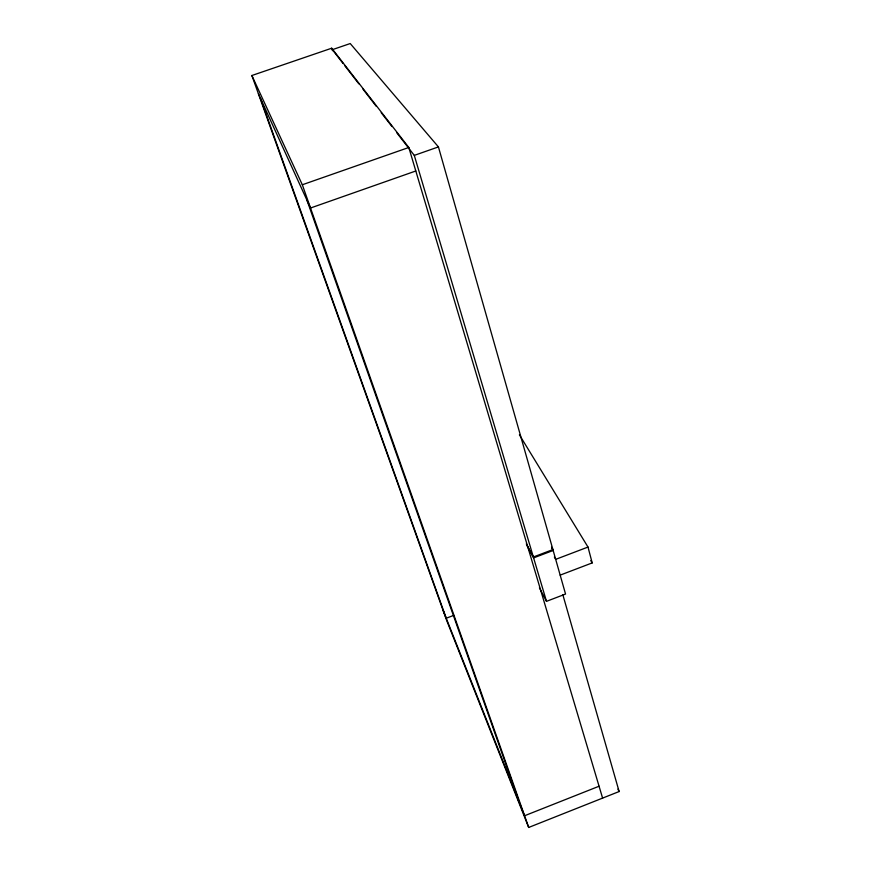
<?xml version="1.0" encoding="UTF-8"?>
<svg xmlns="http://www.w3.org/2000/svg" width="871" height="871" viewBox="0 0 871 871"><rect width="100%" height="100%" fill="white"/><g stroke="black" fill="none" stroke-linecap="round" stroke-linejoin="round"><path stroke-width="1.31" d="M602.601 798.108L408.804 147.482L331.699 48.21L251.871 75.505L446.638 620.326L528.697 827.45L619.129 791.543L562.851 594.773M599.063 786.23L524.582 815.746L442.806 609.602M560.173 575.132L592.193 562.916L588.001 547.064L519.41 434.836M539.421 587.827L546.487 601.338L565.551 594.044L553.161 550.472L551.833 548.099M526.313 543.852L533.346 557.005L552.911 549.579L438.429 146.916L350.229 43.55L332.363 49.658M526.574 544.734L533.607 557.886L553.161 550.472M588.001 547.064L555.687 559.356L554.359 556.983M453.856 615.329L446.235 618.236L260.44 98.238M415.805 170.988L310.522 208.017L258.404 93.785M251.871 75.505L302.324 184.761L408.804 147.482M396.915 132.958L414.291 155.376L438.429 146.916M333.19 50.725L343.12 63.539M344.774 65.684L358.841 83.834M362.978 89.169L376.228 106.262M381.193 112.664L391.95 126.545M590.788 560.586L592.193 562.916M551.572 547.206L552.911 549.579M617.92 789.115L619.129 791.543M302.324 184.761L528.697 827.45M306.995 200.297L519.421 802.746M331.699 48.21L332.482 50.66M414.291 155.376L533.346 557.005M533.607 557.886L546.487 601.338"/></g></svg>
